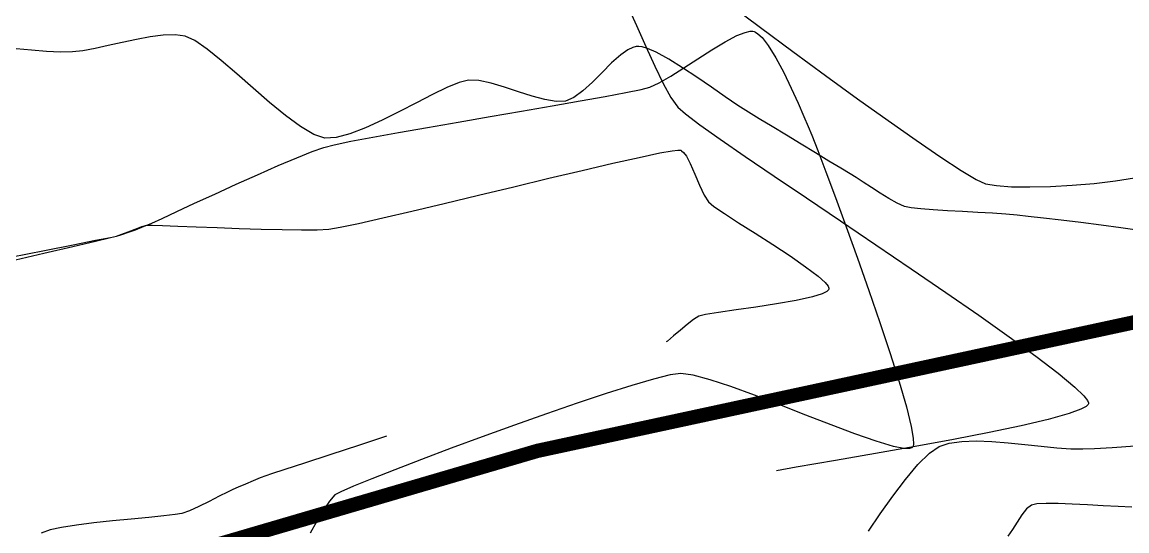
# Model space of a CAD drawing. Header units: metres. Extents: x 708868 to 711043, y 5411316 to 5413138.
# Drawn here: x 709292.2 to 709369.6, y 5411940.6 to 5411976.2 of the extents above; entities that cross this region are included whole.
import ezdxf

# ---------------------------------------------------------------- set-up
doc = ezdxf.new("R2010")
doc.units = ezdxf.units.M
doc.linetypes.add('DASHED', pattern=[0.75, 0.5, -0.25])
for name, color, linetype in [('C-ANNO-TABL', 1, 'Continuous'), ('Rionegro 2010_Contours', 7, 'Continuous'), ('Rionegro 2014_Contours', 7, 'Continuous'), ('Rionegro 2018_Contours', 7, 'Continuous')]:
    doc.layers.add(name, color=color, linetype=linetype)

msp = doc.modelspace()

# ---------------------------------------------------------------- linework, layer by layer
at = {"layer": 'C-ANNO-TABL', "color": 4, "linetype": 'DASHED', "true_color": 0x3dffff, "const_width": 1, "flags": 128}
msp.add_lwpolyline([(711042.543, 5413065.077), (710960.959, 5413110.395), (710928.513, 5413129.625), (710904.958, 5413136.482), (710878.336, 5413137.92), (710860.981, 5413136.789), (710843.249, 5413130.002), (710825.895, 5413114.543), (710808.917, 5413089.658), (710785.526, 5413050.068), (710767.477, 5413018.497), (710750.578, 5412962.402), (710732.947, 5412902.164), (710722.628, 5412876.686), (710711.096, 5412854.241), (710709.275, 5412838.469), (710712.254, 5412799.164), (710711.402, 5412767.16), (710706.844, 5412750.077), (710696.967, 5412735.651), (710677.974, 5412728.438), (710654.043, 5412726.539), (710627.073, 5412724.641), (710606.56, 5412720.465), (710589.801, 5412712.38), (710580.579, 5412698.728), (710577.45, 5412692.07), (710576.617, 5412681.451), (710581.703, 5412658.886), (710586.523, 5412640.581), (710590.138, 5412620.108), (710586.764, 5412609.511), (710569.894, 5412600.358), (710548.445, 5412592.651), (710519.158, 5412593.645), (710507.899, 5412592.671), (710498.04, 5412592.908), (710476.647, 5412590.526), (710453.439, 5412584.652), (710430.062, 5412578.871), (710407.167, 5412571.646), (710393.361, 5412565.35), (710390.566, 5412558.779), (710388.557, 5412550.53), (710383.696, 5412533.008), (710380.563, 5412521.688), (710371.646, 5412514.462), (710365.862, 5412509.886), (710362.006, 5412504.587), (710331.377, 5412455.849), (710322.46, 5412437.304), (710314.748, 5412419.962), (710310.913, 5412404.45), (710310.19, 5412389.517), (710312.359, 5412375.548), (710316.697, 5412365.432), (710327.06, 5412353.871), (710331.95, 5412345.85), (710336.144, 5412343.076), (710341.696, 5412343.548), (710347.662, 5412345.732), (710357.763, 5412346.027), (710373.475, 5412344.551), (710380.943, 5412341.931), (710387.559, 5412337.031), (710390.335, 5412331.128), (710393.229, 5412321.911), (710394.372, 5412314.079), (710391.947, 5412287.733), (710391.947, 5412242.005), (710398.772, 5412181.359), (710397.167, 5412154.922), (710391.094, 5412141.084), (710382.348, 5412135.257), (710365.927, 5412125.119), (710349.52, 5412122.865), (710314.938, 5412100.532), (710310.163, 5412097.449), (710304.075, 5412096.969), (710288.946, 5412103.637), (710260.398, 5412118.748), (710227.162, 5412131.796), (710192.198, 5412139.844), (710067.128, 5412167.234), (710056.514, 5412173.822), (710010.254, 5412214.541), (709997.898, 5412231.696), (709990.986, 5412235.843), (709981.946, 5412236.812), (709941.868, 5412226.346), (709906.208, 5412219.679), (709872.554, 5412206.968), (709858.983, 5412200.97), (709841.485, 5412178.774), (709831.695, 5412162.57), (709826.818, 5412138.119), (709826.096, 5412113.866), (709847.992, 5412057.968), (709847.992, 5412027.524), (709841.153, 5411995.836), (709821.685, 5411967.669), (709785.127, 5411896.003), (709764.498, 5411870.427), (709729.916, 5411841.626), (709687.876, 5411828.101), (709653.609, 5411828.388), (709636.799, 5411836.292), (709611.994, 5411871.534), (709572.151, 5411935.234), (709533.465, 5411953.882), (709461.2, 5411963.077), (709400.577, 5411961.741), (709328.296, 5411946.172), (709283.904, 5411933.17), (709246.821, 5411886.153), (709230.211, 5411871.995), (709186.772, 5411865.786), (709143.573, 5411868.974), (709131.371, 5411871.677), (709115.438, 5411870.35), (709084.203, 5411857.653), (709062.638, 5411854.332), (708913.408, 5411851.538)], dxfattribs=at)
at = {"layer": 'Rionegro 2010_Contours'}
for points in [[(709334.55, 5411977.432, 229), (709335.219, 5411975.95, 229), (709335.876, 5411974.485, 229), (709336.507, 5411973.111, 229), (709337.099, 5411971.897, 229), (709337.639, 5411970.917, 229), (709338.113, 5411970.242, 229), (709338.654, 5411969.763, 229), (709339.667, 5411969.001, 229), (709341.086, 5411967.992, 229), (709342.846, 5411966.776, 229), (709344.881, 5411965.39, 229), (709347.126, 5411963.873, 229), (709349.515, 5411962.263, 229), (709351.982, 5411960.598, 229), (709354.462, 5411958.917, 229), (709356.889, 5411957.258, 229), (709359.197, 5411955.659, 229), (709361.321, 5411954.158, 229), (709363.196, 5411952.794, 229), (709364.755, 5411951.606, 229), (709365.933, 5411950.63, 229), (709366.557, 5411950.029, 229), (709366.817, 5411949.696, 229), (709366.884, 5411949.534, 229), (709366.884, 5411949.473, 229), (709366.858, 5411949.413, 229), (709366.729, 5411949.286, 229), (709366.352, 5411949.081, 229), (709365.533, 5411948.781, 229), (709364.06, 5411948.37, 229), (709362.163, 5411947.925, 229), (709359.923, 5411947.455, 229), (709357.422, 5411946.969, 229), (709354.739, 5411946.474, 229), (709351.956, 5411945.978, 229), (709349.154, 5411945.491, 229), (709346.414, 5411945.019, 229), (709345.041, 5411944.782, 229)], [(709341.719, 5411977.435, 231), (709343.91, 5411975.802, 231), (709346.18, 5411974.123, 231), (709348.469, 5411972.446, 231), (709350.711, 5411970.821, 231), (709352.845, 5411969.296, 231), (709354.806, 5411967.919, 231), (709356.532, 5411966.739, 231), (709357.96, 5411965.804, 231), (709359.026, 5411965.164, 231), (709359.668, 5411964.868, 231), (709360.433, 5411964.738, 231), (709361.495, 5411964.664, 231), (709362.781, 5411964.645, 231), (709364.222, 5411964.678, 231), (709365.746, 5411964.762, 231), (709367.284, 5411964.894, 231), (709368.764, 5411965.073, 231), (709370.115, 5411965.295, 231)], [(709291.4, 5411959.74, 228), (709293.771, 5411960.205, 228), (709295.784, 5411960.6, 228), (709297.355, 5411960.91, 228), (709298.397, 5411961.118, 228), (709298.823, 5411961.207, 228), (709299.182, 5411961.329, 228), (709299.639, 5411961.508, 228), (709300.128, 5411961.7, 228), (709300.586, 5411961.866, 228), (709300.947, 5411961.962, 228), (709301.301, 5411961.968, 228), (709302.045, 5411961.948, 228), (709303.103, 5411961.909, 228), (709304.398, 5411961.858, 228), (709305.855, 5411961.8, 228), (709307.396, 5411961.743, 228), (709308.946, 5411961.694, 228), (709310.426, 5411961.658, 228), (709311.762, 5411961.642, 228), (709312.876, 5411961.654, 228), (709313.692, 5411961.699, 228), (709314.476, 5411961.828, 228), (709315.762, 5411962.095, 228), (709317.462, 5411962.478, 228), (709319.487, 5411962.95, 228), (709321.751, 5411963.488, 228), (709324.165, 5411964.067, 228), (709326.641, 5411964.662, 228), (709329.091, 5411965.249, 228), (709331.427, 5411965.804, 228), (709333.562, 5411966.3, 228), (709335.406, 5411966.715, 228), (709336.874, 5411967.023, 228), (709337.716, 5411967.176, 228), (709338.126, 5411967.229, 228), (709338.282, 5411967.231, 228), (709338.323, 5411967.221, 228), (709338.389, 5411967.183, 228), (709338.522, 5411967.064, 228), (709338.723, 5411966.792, 228), (709338.991, 5411966.295, 228), (709339.324, 5411965.545, 228), (709339.65, 5411964.764, 228), (709339.967, 5411964.073, 228), (709340.268, 5411963.593, 228), (709340.652, 5411963.282, 228), (709341.389, 5411962.783, 228), (709342.384, 5411962.142, 228), (709343.544, 5411961.403, 228), (709344.775, 5411960.614, 228), (709345.983, 5411959.819, 228), (709347.074, 5411959.064, 228), (709347.954, 5411958.396, 228), (709348.444, 5411957.954, 228), (709348.654, 5411957.693, 228), (709348.708, 5411957.557, 228), (709348.706, 5411957.502, 228), (709348.683, 5411957.445, 228), (709348.567, 5411957.333, 228), (709348.239, 5411957.168, 228), (709347.557, 5411956.953, 228), (709346.405, 5411956.696, 228), (709345.041, 5411956.455, 228), (709343.595, 5411956.233, 228), (709342.198, 5411956.033, 228), (709340.978, 5411955.858, 228), (709340.066, 5411955.712, 228), (709339.592, 5411955.597, 228), (709339.225, 5411955.372, 228), (709338.785, 5411955.028, 228), (709338.308, 5411954.623, 228), (709337.832, 5411954.215, 228), (709337.395, 5411953.861, 228), (709337.298, 5411953.796, 228)], [(709317.712, 5411947.2, 228), (709315.82, 5411946.58, 228), (709313.747, 5411945.9, 228), (709311.98, 5411945.321, 228), (709310.595, 5411944.866, 228), (709309.669, 5411944.561, 228), (709309.278, 5411944.43, 228), (709308.886, 5411944.277, 228), (709308.383, 5411944.073, 228), (709307.846, 5411943.85, 228), (709307.346, 5411943.638, 228), (709306.96, 5411943.47, 228), (709306.577, 5411943.285, 228), (709305.995, 5411942.989, 228), (709305.3, 5411942.637, 228), (709304.578, 5411942.284, 228), (709303.917, 5411941.984, 228), (709303.401, 5411941.792, 228), (709302.929, 5411941.707, 228), (709302.124, 5411941.612, 228), (709301.068, 5411941.508, 228), (709299.845, 5411941.393, 228), (709298.539, 5411941.267, 228), (709297.235, 5411941.129, 228), (709296.015, 5411940.978, 228), (709294.964, 5411940.815, 228), (709294.165, 5411940.638, 228), (709293.539, 5411940.417, 228)]]:
    msp.add_polyline3d(points, dxfattribs=at)
at = {"layer": 'Rionegro 2014_Contours'}
msp.add_polyline3d([(709291.338, 5411959.451, 228), (709293.727, 5411960.003, 228), (709295.758, 5411960.477, 228), (709297.342, 5411960.851, 228), (709298.393, 5411961.102, 228), (709298.823, 5411961.207, 228), (709299.184, 5411961.319, 228), (709299.645, 5411961.477, 228), (709300.137, 5411961.655, 228), (709300.594, 5411961.825, 228), (709300.947, 5411961.962, 228), (709301.288, 5411962.114, 228), (709302.007, 5411962.446, 228), (709303.03, 5411962.92, 228), (709304.285, 5411963.5, 228), (709305.696, 5411964.149, 228), (709307.191, 5411964.829, 228), (709308.694, 5411965.504, 228), (709310.134, 5411966.137, 228), (709311.434, 5411966.69, 228), (709312.523, 5411967.128, 228), (709313.325, 5411967.412, 228), (709314.064, 5411967.598, 228), (709315.233, 5411967.841, 228), (709316.76, 5411968.131, 228), (709318.571, 5411968.459, 228), (709320.592, 5411968.815, 228), (709322.751, 5411969.189, 228), (709324.974, 5411969.57, 228), (709327.187, 5411969.95, 228), (709329.318, 5411970.318, 228), (709331.292, 5411970.665, 228), (709333.037, 5411970.98, 228), (709334.479, 5411971.254, 228), (709335.545, 5411971.477, 228), (709336.161, 5411971.639, 228), (709336.824, 5411971.941, 228), (709337.639, 5411972.409, 228), (709338.555, 5411972.987, 228), (709339.525, 5411973.616, 228), (709340.5, 5411974.24, 228), (709341.43, 5411974.8, 228), (709342.266, 5411975.238, 228), (709342.835, 5411975.464, 228), (709343.187, 5411975.54, 228), (709343.38, 5411975.54, 228), (709343.463, 5411975.523, 228), (709343.552, 5411975.489, 228), (709343.738, 5411975.375, 228), (709344.035, 5411975.097, 228), (709344.453, 5411974.558, 228), (709344.997, 5411973.677, 228), (709345.542, 5411972.65, 228), (709346.064, 5411971.566, 228), (709346.54, 5411970.516, 228), (709346.945, 5411969.588, 228), (709347.256, 5411968.872, 228), (709347.502, 5411968.272, 228), (709347.924, 5411967.189, 228), (709348.488, 5411965.705, 228), (709349.161, 5411963.903, 228), (709349.911, 5411961.865, 228), (709350.703, 5411959.672, 228), (709351.504, 5411957.407, 228), (709352.28, 5411955.151, 228), (709352.999, 5411952.988, 228), (709353.627, 5411950.998, 228), (709354.13, 5411949.264, 228), (709354.476, 5411947.868, 228), (709354.616, 5411947.05, 228), (709354.63, 5411946.638, 228), (709354.593, 5411946.469, 228), (709354.559, 5411946.419, 228), (709354.504, 5411946.379, 228), (709354.338, 5411946.333, 228), (709353.955, 5411946.343, 228), (709353.224, 5411946.488, 228), (709352.009, 5411946.848, 228), (709350.531, 5411947.363, 228), (709348.865, 5411947.987, 228), (709347.087, 5411948.676, 228), (709345.274, 5411949.383, 228), (709343.502, 5411950.063, 228), (709341.846, 5411950.669, 228), (709340.382, 5411951.155, 228), (709339.188, 5411951.477, 228), (709338.338, 5411951.588, 228), (709337.585, 5411951.482, 228), (709336.415, 5411951.194, 228), (709334.896, 5411950.752, 228), (709333.095, 5411950.183, 228), (709331.08, 5411949.512, 228), (709328.919, 5411948.767, 228), (709326.681, 5411947.974, 228), (709324.432, 5411947.159, 228), (709322.242, 5411946.35, 228), (709320.177, 5411945.571, 228), (709318.305, 5411944.851, 228), (709316.695, 5411944.216, 228), (709315.414, 5411943.692, 228), (709314.53, 5411943.305, 228), (709314.112, 5411943.082, 228), (709313.724, 5411942.653, 228), (709313.283, 5411941.996, 228), (709312.824, 5411941.211, 228), (709312.38, 5411940.401, 228)], dxfattribs=at)
at = {"layer": 'Rionegro 2018_Contours'}
for points in [[(709370.443, 5411961.586, 228), (709369.156, 5411961.785, 228), (709367.767, 5411961.976, 228), (709366.349, 5411962.156, 228), (709364.977, 5411962.32, 228), (709363.725, 5411962.464, 228), (709362.668, 5411962.582, 228), (709361.882, 5411962.67, 228), (709361.093, 5411962.744, 228), (709360.157, 5411962.809, 228), (709359.127, 5411962.868, 228), (709358.057, 5411962.924, 228), (709357.002, 5411962.981, 228), (709356.015, 5411963.042, 228), (709355.15, 5411963.111, 228), (709354.462, 5411963.191, 228), (709354.004, 5411963.286, 228), (709353.477, 5411963.505, 228), (709352.893, 5411963.826, 228), (709352.282, 5411964.207, 228), (709351.679, 5411964.607, 228), (709351.113, 5411964.985, 228), (709350.617, 5411965.301, 228), (709350.188, 5411965.56, 228), (709349.534, 5411965.957, 228), (709348.709, 5411966.458, 228), (709347.763, 5411967.032, 228), (709346.751, 5411967.648, 228), (709345.723, 5411968.271, 228), (709344.732, 5411968.872, 228), (709343.831, 5411969.417, 228), (709343.071, 5411969.875, 228), (709342.319, 5411970.354, 228), (709341.439, 5411970.954, 228), (709340.472, 5411971.626, 228), (709339.463, 5411972.322, 228), (709338.455, 5411972.994, 228), (709337.492, 5411973.595, 228), (709336.617, 5411974.076, 228), (709336.01, 5411974.342, 228), (709335.623, 5411974.456, 228), (709335.403, 5411974.486, 228), (709335.306, 5411974.486, 228), (709335.199, 5411974.474, 228), (709334.979, 5411974.414, 228), (709334.63, 5411974.246, 228), (709334.138, 5411973.899, 228), (709333.489, 5411973.323, 228), (709332.82, 5411972.661, 228), (709332.145, 5411971.986, 228), (709331.483, 5411971.375, 228), (709330.849, 5411970.904, 228), (709330.259, 5411970.646, 228), (709329.61, 5411970.621, 228), (709328.813, 5411970.758, 228), (709327.915, 5411971.006, 228), (709326.96, 5411971.315, 228), (709325.992, 5411971.632, 228), (709325.056, 5411971.907, 228), (709324.197, 5411972.086, 228), (709323.46, 5411972.12, 228), (709322.811, 5411971.962, 228), (709321.956, 5411971.613, 228), (709320.941, 5411971.123, 228), (709319.816, 5411970.545, 228), (709318.627, 5411969.928, 228), (709317.423, 5411969.324, 228), (709316.251, 5411968.785, 228), (709315.159, 5411968.361, 228), (709314.194, 5411968.103, 228), (709313.405, 5411968.062, 228), (709312.628, 5411968.318, 228), (709311.695, 5411968.867, 228), (709310.648, 5411969.638, 228), (709309.529, 5411970.559, 228), (709308.379, 5411971.557, 228), (709307.24, 5411972.562, 228), (709306.155, 5411973.5, 228), (709305.164, 5411974.301, 228), (709304.309, 5411974.891, 228), (709303.632, 5411975.2, 228), (709302.923, 5411975.292, 228), (709302.094, 5411975.268, 228), (709301.177, 5411975.153, 228), (709300.206, 5411974.975, 228), (709299.216, 5411974.762, 228), (709298.239, 5411974.54, 228), (709297.309, 5411974.337, 228), (709296.459, 5411974.179, 228), (709295.724, 5411974.095, 228), (709294.888, 5411974.087, 228), (709293.919, 5411974.137, 228), (709292.866, 5411974.219, 228), (709291.783, 5411974.309, 228)], [(709351.481, 5411940.555, 228), (709352.302, 5411941.764, 228), (709353.182, 5411943, 228), (709354.076, 5411944.176, 228), (709354.943, 5411945.207, 228), (709355.74, 5411946.006, 228), (709356.424, 5411946.488, 228), (709357.134, 5411946.719, 228), (709358.012, 5411946.838, 228), (709359.019, 5411946.867, 228), (709360.118, 5411946.826, 228), (709361.269, 5411946.737, 228), (709362.435, 5411946.62, 228), (709363.577, 5411946.498, 228), (709364.658, 5411946.39, 228), (709365.638, 5411946.319, 228), (709366.48, 5411946.304, 228), (709367.303, 5411946.341, 228), (709368.55, 5411946.413, 228), (709370.14, 5411946.516, 228)], [(709369.907, 5411942.238, 229), (709368.954, 5411942.273, 229), (709367.902, 5411942.325, 229), (709366.811, 5411942.384, 229), (709365.741, 5411942.439, 229), (709364.753, 5411942.477, 229), (709363.907, 5411942.486, 229), (709363.263, 5411942.457, 229), (709362.882, 5411942.376, 229), (709362.542, 5411942.111, 229), (709362.209, 5411941.692, 229), (709361.882, 5411941.186, 229), (709361.559, 5411940.663, 229), (709361.239, 5411940.192, 229)]]:
    msp.add_polyline3d(points, dxfattribs=at)

doc.saveas('drawing.dxf')
